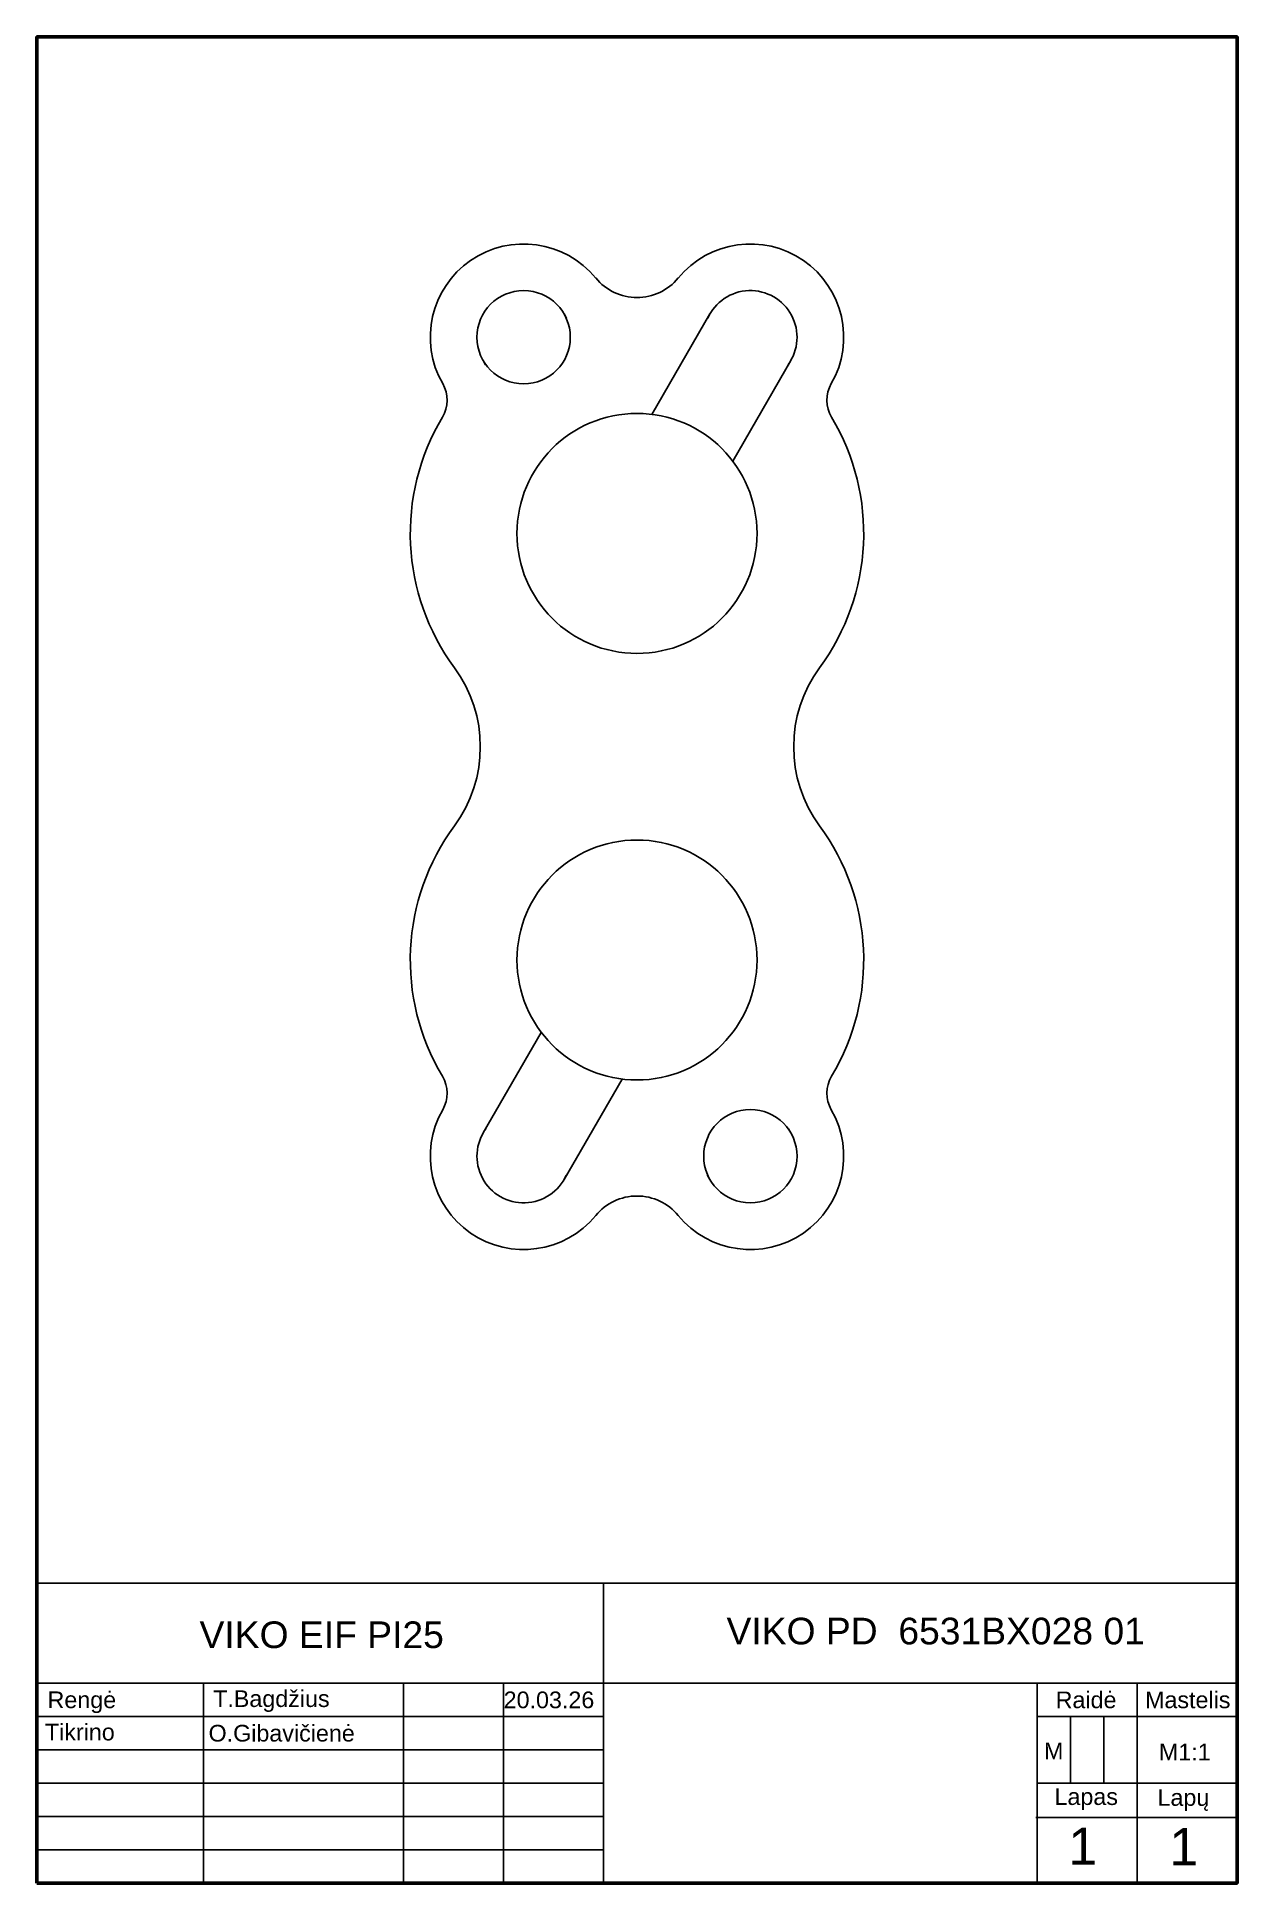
# Model space of a CAD drawing. Header units: millimetres. Extents: x 20 to 200, y 10 to 287.
import ezdxf

# ---------------------------------------------------------------- set-up
doc = ezdxf.new("R2010")
doc.units = ezdxf.units.MM
doc.styles.get("Standard").update_dxf_attribs({"font": 'arial.ttf'})

msp = doc.modelspace()

# ---------------------------------------------------------------- linework, layer by layer
for p, q in [((20, 10), (20, 287)), ((20, 10), (20, 287)), ((99.43, 244.81), (99.06, 245.44)), ((112.23, 230.36), (120.94, 245.44)), ((86.94, 238.44), (87.3, 237.81)), ((133.06, 238.44), (124.35, 223.36)), ((95.65, 137.64), (86.94, 122.56)), ((99.06, 115.56), (107.77, 130.64)), ((133.06, 122.56), (132.7, 123.19)), ((120.57, 116.19), (120.94, 115.56)), ((20, 55), (200, 55)), ((105, 10), (105, 55)), ((20, 40), (200, 40)), ((20, 40), (200, 40)), ((45, 10), (45, 40)), ((75, 10), (75, 40)), ((90, 10), (90, 40)), ((170, 10), (170, 40)), ((185, 10), (185, 40)), ((20, 35), (105, 35)), ((170, 35), (200, 35)), ((175, 25), (175, 35)), ((180, 25), (180, 35)), ((20, 30), (105, 30)), ((20, 25), (105, 25)), ((170, 25), (200, 25)), ((20, 20), (105, 20)), ((169.83, 19.83), (199.83, 19.83)), ((20, 15), (105, 15)), ((20, 15), (105, 15))]:
    msp.add_line(p, q)
at = {"lineweight": 53}
msp.add_lwpolyline([(20, 10), (200, 10), (200, 287), (20, 287)], close=True, dxfattribs=at)
for points in [[(20, 40.55), (20, 10), (200, 10), (200, 40.55)], [(20, 34.74), (20, 10), (200, 10), (200, 34.74)], [(20, 30.7), (20, 10), (200, 10), (200, 30.7)], [(20, 25.39), (20, 10), (200, 10), (200, 25.39)], [(20, 20.34), (20, 10), (200, 10), (200, 20.34)], [(20, 15.29), (20, 10), (200, 10), (200, 15.29)]]:
    msp.add_lwpolyline(points)
for centre, radius in [((93, 241.94), 7), ((110, 212.5), 18), ((110, 148.5), 18), ((127, 119.06), 7)]:
    msp.add_circle(centre, radius)
for centre, radius, start, end in [((93, 241.94), 14, 39.4006, 209.8226), ((127, 241.94), 14, 330.1774, 140.5994), ((110, 255.91), 8, 219.4006, 320.5994), ((127, 241.94), 7, 324.0914, 155.9086), ((110, 212.5), 34, 108.1188, 108.1829), ((110, 212.5), 34, 71.8171, 71.8812), ((110, 212.5), 34, 131.8171, 131.8812), ((110, 212.5), 34, 48.1188, 48.1829), ((76.52, 232.5), 5, 329.1552, 29.8226), ((143.48, 232.5), 5, 150.1774, 210.8448), ((110, 212.5), 34, 149.1552, 216.3412), ((110, 212.5), 34, 323.6588, 30.8448), ((66.5, 180.5), 20, 323.6588, 36.3412), ((153.5, 180.5), 20, 143.6588, 216.3412), ((110, 148.5), 34, 143.6588, 210.8448), ((110, 148.5), 34, 329.1552, 36.3412), ((76.52, 128.5), 5, 330.1774, 30.8448), ((143.48, 128.5), 5, 149.1552, 209.8226), ((93, 119.06), 14, 150.1774, 320.5994), ((127, 119.06), 14, 219.4006, 29.8226), ((93, 119.06), 7, 144.0914, 335.9086), ((110, 148.5), 34, 228.1188, 228.1829), ((110, 148.5), 34, 311.8171, 311.8812), ((110, 148.5), 34, 251.8171, 251.8812), ((110, 148.5), 34, 288.1188, 288.1829), ((110, 105.09), 8, 39.4006, 140.5994)]:
    msp.add_arc(centre, radius, start, end)

# ---------------------------------------------------------------- texts
at = {"lineweight": 5}
for s, p in [('Rengė', (21.59, 36.25)), ('T.Bagdžius', (46.43, 36.42)), ('20.03.26', (90, 36.24)), ('Raidė', (172.79, 36.24)), ('Mastelis', (186.2, 36.24)), ('Tikrino', (21.19, 31.41)), ('O.Gibavičienė', (45.74, 31.24)), ('Lapas', (172.62, 21.72)), ('Lapų', (188.07, 21.59))]:
    msp.add_text(s, height=2.5, dxfattribs=at).set_placement(p)
for p in [(174.71, 12.75), (189.84, 12.68)]:
    msp.add_text('1', height=5.57).set_placement(p)
at = {"char_height": 4}
for s, width, heights, insert, attachment_point in [('VIKO PD  6531BX028 01', 79.7924, [2.07], (154.8, 45.76), 8), ('VIKO EIF PI25', 70.7946, [0], (62.71, 47.23), 5)]:
    msp.add_mtext_dynamic_manual_height_columns(s, width=width, gutter_width=12.5, heights=heights, dxfattribs=dict(at, insert=insert, attachment_point=attachment_point))
at = {"lineweight": 5, "char_height": 2.5, "attachment_point": 5}
for s, width, insert in [('\\pxqc;{\\fArial|b0|i0|c186|p34;M}', 5, (172.5, 29.84)), ('\\pxqc;{\\fArial|b0|i0|c186|p34;M}1:1', 15, (192.16, 29.67))]:
    msp.add_mtext_dynamic_manual_height_columns(s, width=width, gutter_width=12.5, heights=[0], dxfattribs=dict(at, insert=insert))

doc.saveas('drawing.dxf')
